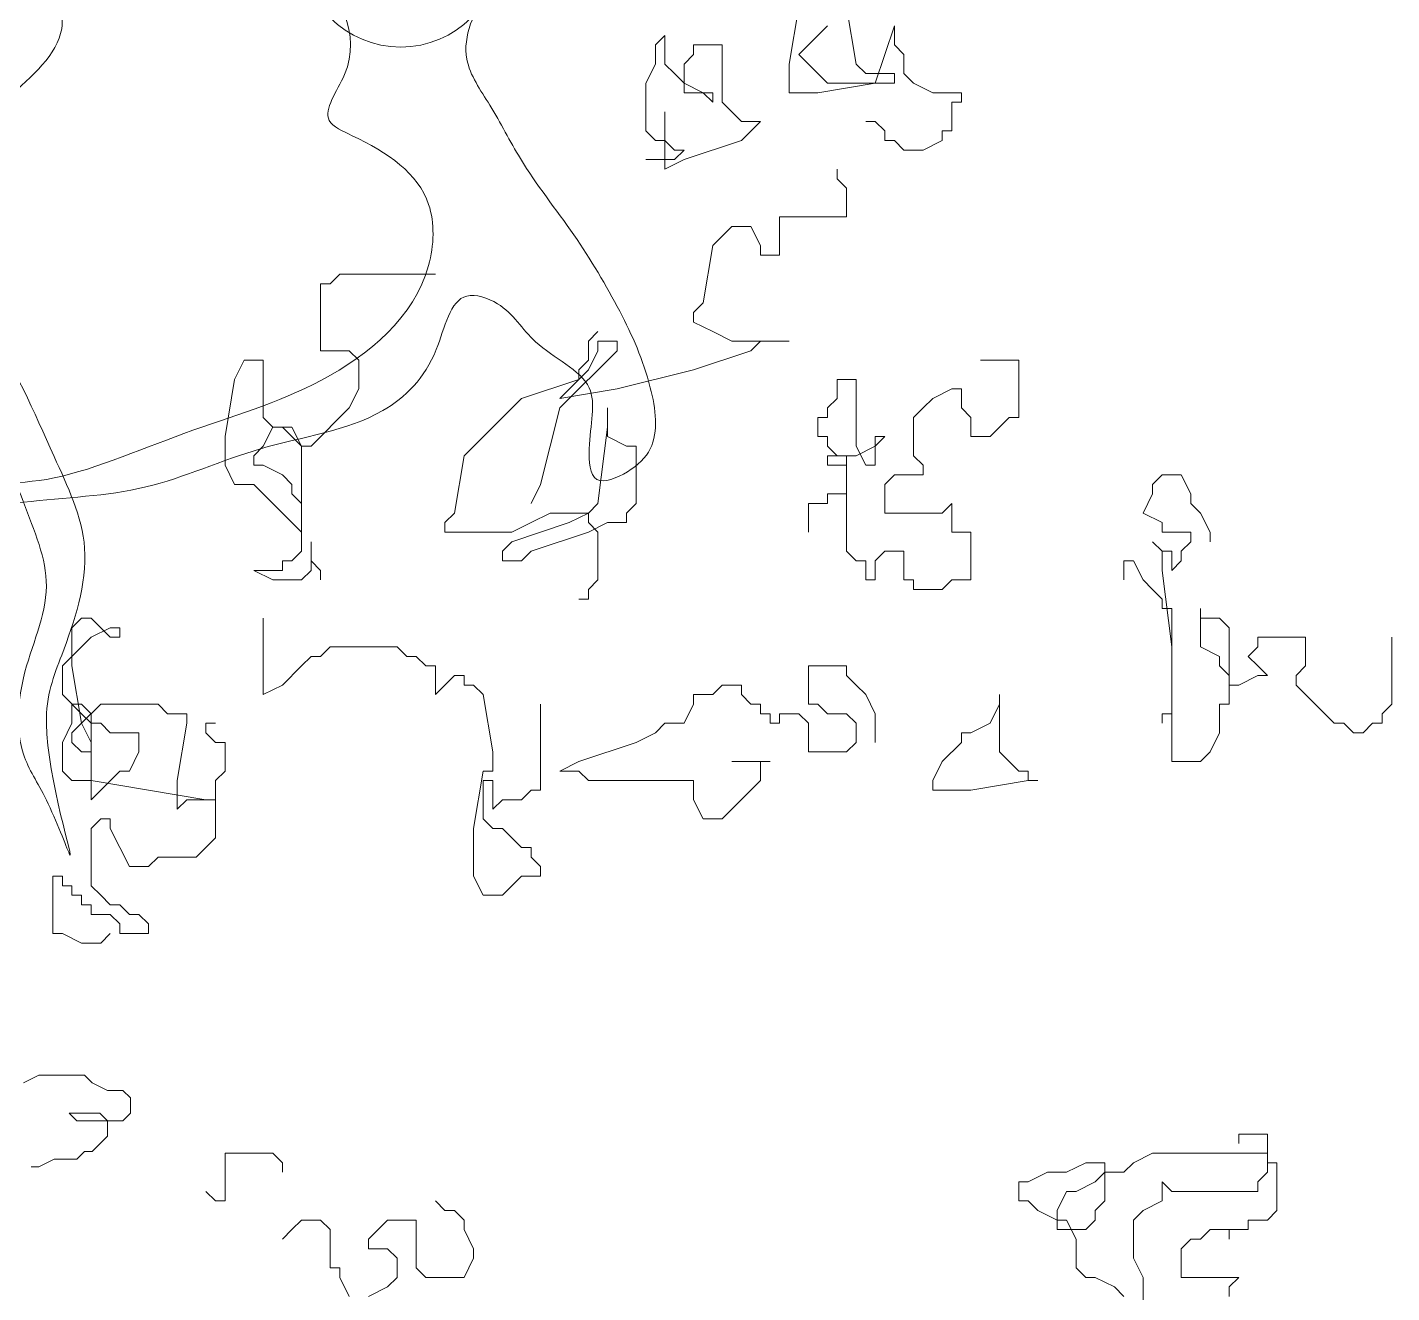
# Model space of a CAD drawing. Extents: x -1568 to -728, y -1287 to -990.
# Drawn here: x -1432.287 to -1429.954, y -1194.686 to -1192.522 of the extents above; entities that cross this region are included whole.
import ezdxf

# ---------------------------------------------------------------- set-up
doc = ezdxf.new("R2010")
doc.units = 0
doc.header["$LTSCALE"] = 5
doc.layers.get('0').update_dxf_attribs({"linetype": 'CONTINUOUS'})

# ---------------------------------------------------------------- blocks, each defined once
blk = doc.blocks.new('tulia')
at = {"color": 3, "lineweight": 0}
for p, q in [((200.4129, 263.9854), (200.4726, 264.3434)), ((200.7712, 264.3434), (200.831, 263.9854)), ((200.2935, 263.866), (200.174, 264.2241)), ((200.174, 264.2241), (200.174, 264.1047)), ((200.5921, 264.2241), (200.6518, 264.1644)), ((200.6518, 264.1644), (200.7115, 264.1047)), ((201.6073, 263.9854), (201.6073, 264.1644)), ((201.6073, 264.1644), (201.6671, 264.1047)), ((200.174, 264.1047), (200.1143, 264.045)), ((200.7115, 264.1047), (200.7712, 264.045)), ((201.249, 263.7466), (201.249, 264.1047)), ((201.249, 264.1047), (201.4282, 264.1047)), ((201.4282, 264.1047), (201.4282, 264.045)), ((201.6671, 264.1047), (201.6671, 263.9854)), ((200.1143, 264.045), (200.1143, 263.9257)), ((200.3532, 263.9257), (200.4129, 263.9854)), ((200.7115, 263.9854), (200.5921, 263.866)), ((200.7712, 264.045), (200.7115, 263.9854)), ((200.831, 263.9854), (200.831, 263.8063)), ((201.4282, 264.045), (201.4879, 263.9854)), ((201.4879, 263.9854), (201.4879, 263.8063)), ((201.5476, 263.9257), (201.6073, 263.9854)), ((201.6671, 263.9854), (201.7268, 263.866)), ((200.1143, 263.9257), (200.0546, 263.866)), ((200.174, 263.866), (200.174, 263.9257)), ((200.174, 263.9257), (200.3532, 263.9257)), ((201.4879, 263.866), (201.5476, 263.9257)), ((199.9351, 263.8063), (199.756, 263.8063)), ((199.756, 263.8063), (199.756, 263.7466)), ((200.0546, 263.866), (199.9351, 263.8063)), ((200.2935, 263.866), (200.174, 263.866)), ((200.6518, 263.8063), (200.2935, 263.866)), ((200.5921, 263.866), (200.2935, 263.866)), ((200.831, 263.8063), (200.6518, 263.8063)), ((201.4879, 263.8063), (201.3087, 263.8063)), ((201.3087, 263.8063), (201.3087, 263.7466)), ((201.3087, 263.7466), (201.3684, 263.8063)), ((201.3684, 263.8063), (201.4879, 263.866)), ((201.7268, 263.866), (201.7268, 263.5676)), ((199.756, 263.7466), (199.8157, 263.7466)), ((199.8157, 263.7466), (199.8157, 263.5676)), ((201.1893, 263.687), (201.249, 263.7466)), ((201.1296, 263.6273), (201.1893, 263.687)), ((201.6073, 263.687), (201.6073, 263.3289)), ((199.8157, 263.5676), (199.8754, 263.5676)), ((199.8754, 263.5676), (199.8754, 263.5079)), ((200.2337, 263.5676), (200.2935, 263.6273)), ((200.2337, 263.5079), (200.2337, 263.5676)), ((200.2935, 263.6273), (200.3532, 263.6273)), ((201.1296, 263.5079), (201.0101, 263.6273)), ((201.0101, 263.6273), (201.1296, 263.6273)), ((201.7268, 263.5676), (201.6671, 263.5079)), ((199.8754, 263.5079), (199.9949, 263.4483)), ((200.1143, 263.4483), (200.174, 263.5079)), ((200.174, 263.5079), (200.2337, 263.5079)), ((201.4879, 263.3886), (201.1296, 263.5079)), ((201.6073, 263.5079), (201.5476, 263.4483)), ((201.6671, 263.5079), (201.6073, 263.5079)), ((199.9949, 263.4483), (200.1143, 263.4483)), ((201.5476, 263.4483), (201.4879, 263.4483)), ((201.4879, 263.4483), (201.5476, 263.3886)), ((201.6073, 263.3289), (201.4879, 263.3886)), ((201.5476, 263.3886), (201.7268, 263.3886)), ((200.5323, 263.3289), (200.5323, 263.2692)), ((200.5323, 263.2692), (200.4726, 263.2096)), ((200.4726, 263.2096), (200.4726, 263.0305)), ((200.4726, 263.0305), (200.8907, 263.0305)), ((200.8907, 263.0305), (200.8907, 262.7918)), ((201.0101, 262.8515), (201.0698, 262.9708)), ((201.0698, 262.9708), (201.1893, 262.9708)), ((201.1893, 262.9708), (201.3087, 262.8515)), ((200.8907, 262.7918), (201.0101, 262.7918)), ((201.0101, 262.7918), (201.0101, 262.8515)), ((201.3087, 262.8515), (201.3684, 262.4934)), ((203.0407, 262.6725), (203.6379, 262.6725)), ((203.6379, 262.6725), (203.6976, 262.6128)), ((203.6976, 262.6128), (203.7573, 262.6128)), ((203.7573, 262.6128), (203.7573, 262.195)), ((201.3684, 262.4934), (201.4282, 262.4338)), ((201.4282, 262.3741), (201.3087, 262.3144)), ((201.4282, 262.4338), (201.4282, 262.3741)), ((201.3087, 262.3144), (201.1893, 262.2547)), ((202.0851, 262.2547), (202.0254, 262.3144)), ((201.1893, 262.2547), (200.831, 262.2547)), ((200.831, 262.2547), (201.0101, 262.2547)), ((201.0101, 262.2547), (201.0698, 262.195)), ((201.0698, 262.195), (201.4282, 262.0757)), ((201.9059, 262.195), (201.9059, 262.2547)), ((201.9059, 262.2547), (202.0254, 262.2547)), ((202.2643, 261.837), (201.9059, 262.195)), ((202.0254, 262.2547), (202.0254, 262.195)), ((202.0254, 262.195), (202.0851, 262.0757)), ((202.0851, 262.1354), (202.0851, 262.2547)), ((203.5782, 262.195), (203.5184, 262.1354)), ((203.7573, 262.195), (203.5782, 262.195)), ((199.6365, 262.1354), (199.3976, 262.1354)), ((199.3976, 262.1354), (199.3976, 261.7773)), ((202.1448, 262.0757), (202.0851, 262.1354)), ((203.5184, 262.1354), (203.5184, 261.9563)), ((204.1156, 261.7773), (204.1156, 262.1354)), ((204.1156, 262.1354), (204.2351, 262.1354)), ((204.2351, 262.1354), (204.2948, 262.016)), ((201.4282, 262.0757), (201.9059, 261.9563)), ((202.0851, 262.0757), (202.1448, 262.016)), ((202.1448, 262.016), (202.1448, 262.0757)), ((199.756, 261.837), (199.756, 261.9563)), ((199.756, 261.9563), (199.8157, 261.9563)), ((199.8157, 261.9563), (199.9351, 261.8967)), ((200.4129, 261.5983), (200.4129, 262.016)), ((200.4129, 262.016), (200.5323, 262.016)), ((200.5323, 262.016), (200.5323, 261.8967)), ((201.9059, 261.9563), (202.2643, 261.8967)), ((202.2643, 261.8967), (202.1448, 262.016)), ((202.1448, 262.016), (202.5032, 261.8967)), ((203.5184, 261.9563), (203.5782, 261.837)), ((204.2948, 262.016), (204.3545, 261.658)), ((199.9351, 261.8967), (199.9949, 261.837)), ((200.5323, 261.8967), (200.5921, 261.837)), ((202.5032, 261.8967), (202.8615, 261.5386)), ((199.3976, 261.7773), (199.4574, 261.7773)), ((199.4574, 261.7773), (199.5171, 261.7176)), ((199.6962, 261.7773), (199.756, 261.837)), ((199.6962, 261.658), (199.6962, 261.7773)), ((199.9949, 261.837), (200.0546, 261.7773)), ((200.0546, 261.7773), (200.0546, 261.5386)), ((200.5921, 261.837), (200.5921, 261.7773)), ((200.5921, 261.7773), (200.6518, 261.7773)), ((200.6518, 261.7773), (200.6518, 261.658)), ((201.9657, 261.7176), (201.9657, 261.837)), ((201.9657, 261.837), (201.9657, 261.658)), ((202.3837, 261.3596), (202.2643, 261.837)), ((203.5782, 261.837), (203.817, 261.5983)), ((204.0559, 261.7176), (204.1156, 261.7773)), ((199.5171, 261.7176), (199.5768, 261.658)), ((202.0254, 261.2402), (201.9657, 261.7176)), ((203.8768, 261.5983), (203.9365, 261.7176)), ((203.9365, 261.658), (203.9962, 261.7176)), ((203.9365, 261.7176), (204.0559, 261.7176)), ((203.9962, 261.7176), (204.0559, 261.7176)), ((204.0559, 261.7176), (204.1156, 261.5983)), ((199.5768, 261.658), (199.6962, 261.658)), ((200.2935, 261.5983), (200.2337, 261.658)), ((200.2337, 261.658), (200.2935, 261.658)), ((200.2935, 261.658), (200.2935, 261.4789)), ((200.4129, 261.5386), (200.2935, 261.5983)), ((200.3532, 261.4789), (200.4129, 261.5983)), ((200.5921, 261.5983), (200.5323, 261.5386)), ((200.6518, 261.658), (200.5921, 261.658)), ((200.5921, 261.658), (200.5921, 261.5983)), ((201.8462, 261.5983), (201.7865, 261.5983)), ((201.7865, 261.5983), (201.7865, 261.2402)), ((201.9657, 261.658), (201.8462, 261.5983)), ((203.817, 261.5983), (203.8768, 261.5983)), ((203.8768, 261.5983), (203.9365, 261.658)), ((203.8768, 261.0612), (203.8768, 261.5983)), ((204.1156, 261.5983), (204.1754, 261.5386)), ((204.3545, 261.658), (204.3545, 261.4789)), ((200.0546, 261.5386), (199.9949, 261.4789)), ((200.5921, 261.5386), (200.4129, 261.5386)), ((200.5323, 261.5386), (200.4726, 261.5386)), ((200.4726, 261.5386), (200.4726, 261.2999)), ((200.5921, 261.4789), (200.5921, 261.5386)), ((202.8615, 261.5386), (202.9212, 261.1805)), ((204.1754, 261.5386), (204.1754, 261.4789)), ((199.9949, 261.4789), (199.9949, 261.4193)), ((200.2935, 261.4789), (200.3532, 261.4789)), ((200.4726, 260.9418), (200.4726, 261.4789)), ((200.4726, 261.4789), (200.5921, 261.4789)), ((204.1156, 261.4789), (203.9962, 261.4193)), ((204.1754, 261.4789), (204.1156, 261.4789)), ((204.3545, 261.4789), (204.2948, 261.3596)), ((198.3226, 261.2999), (198.3824, 261.4193)), ((198.3824, 261.4193), (198.5018, 261.4193)), ((198.5018, 261.4193), (198.5615, 261.3596)), ((198.5615, 261.3596), (198.5615, 261.2999)), ((199.9949, 261.4193), (200.174, 261.4193)), ((200.174, 261.4193), (200.2337, 261.3596)), ((200.2337, 261.3596), (200.2337, 261.1805)), ((202.4434, 261.2402), (202.3837, 261.3596)), ((203.9962, 261.4193), (203.9365, 261.3596)), ((203.9365, 261.3596), (203.9365, 261.2999)), ((204.1754, 261.3596), (204.1156, 261.2999)), ((204.2948, 261.3596), (204.1754, 261.3596)), ((198.3226, 261.2402), (198.3226, 261.2999)), ((198.5615, 261.2999), (198.6213, 261.1805)), ((200.4726, 261.2999), (200.5921, 261.2999)), ((200.5921, 261.2999), (200.5921, 261.2402)), ((203.9365, 261.2999), (203.8768, 261.2402)), ((204.1156, 261.2999), (204.0559, 261.2402)), ((198.2032, 261.0612), (198.2629, 261.1805)), ((198.2629, 261.1805), (198.3226, 261.2402)), ((198.6213, 261.1805), (198.5018, 261.1209)), ((199.8754, 261.1805), (199.8157, 261.2402)), ((199.8157, 261.2402), (199.8157, 261.0612)), ((200.2337, 261.1805), (199.8754, 261.1805)), ((200.5921, 261.2402), (200.7115, 261.2402)), ((200.7115, 261.2402), (200.7115, 261.0612)), ((201.7865, 261.2402), (201.8462, 261.1805)), ((201.8462, 261.1805), (201.8462, 261.1209)), ((202.0851, 261.1805), (202.0254, 261.2402)), ((202.324, 261.1805), (202.0851, 261.1805)), ((202.2046, 261.1209), (202.0851, 261.1805)), ((202.0851, 261.1805), (202.0851, 261.1209)), ((202.4434, 261.1209), (202.324, 261.1805)), ((202.9212, 261.1805), (202.9809, 261.1209)), ((203.8768, 261.2402), (203.8768, 260.9418)), ((203.9962, 261.1805), (203.8768, 261.0612)), ((204.0559, 261.2402), (203.9962, 261.1805)), ((198.5018, 261.1209), (198.5018, 261.0612)), ((201.8462, 261.1209), (201.9657, 261.1209)), ((201.9657, 261.1209), (202.0851, 261.0612)), ((202.0851, 261.1209), (202.0254, 261.0612)), ((202.5629, 261.0015), (202.2046, 261.1209)), ((202.5629, 261.0612), (202.4434, 261.1209)), ((202.9809, 261.1209), (202.9809, 261.0612)), ((198.2032, 261.0015), (198.2032, 261.0612)), ((198.5018, 261.0612), (198.3226, 261.0612)), ((198.3226, 261.0612), (198.3226, 261.0015)), ((198.3226, 261.0015), (198.3824, 260.9418)), ((198.5018, 260.9418), (198.5615, 261.0015)), ((198.5615, 261.0015), (198.5018, 260.9418)), ((199.8157, 261.0612), (199.6962, 261.0612)), ((199.6962, 261.0612), (199.6962, 260.7628)), ((202.0254, 261.0612), (202.0254, 260.7628)), ((202.0851, 261.0612), (202.4434, 260.9418)), ((202.9809, 261.0612), (202.5629, 261.0612)), ((202.6226, 260.9418), (202.5629, 261.0015)), ((203.817, 260.8225), (203.817, 261.0015)), ((203.817, 261.0015), (203.817, 260.8822)), ((198.3824, 260.9418), (198.3824, 260.8822)), ((198.4421, 260.8225), (198.4421, 260.9418)), ((198.4421, 260.9418), (198.5018, 260.9418)), ((198.5018, 260.9418), (198.5018, 260.8225)), ((200.1143, 260.7628), (200.1143, 260.9418)), ((200.1143, 260.9418), (200.2337, 260.9418)), ((200.2337, 260.9418), (200.2935, 260.8822)), ((200.4129, 260.8822), (200.4726, 260.9418)), ((202.4434, 260.9418), (202.5032, 260.8822)), ((202.6226, 260.8822), (202.6226, 260.9418)), ((203.8768, 260.9418), (203.9365, 260.8822)), ((198.3824, 260.8822), (198.4421, 260.8225)), ((198.6213, 260.7628), (198.681, 260.8822)), ((198.681, 260.8822), (198.7407, 260.8822)), ((198.7407, 260.8822), (198.7407, 260.7628)), ((200.2935, 260.8822), (200.2935, 260.7628)), ((200.3532, 260.7628), (200.3532, 260.8822)), ((200.3532, 260.8822), (200.4129, 260.8822)), ((202.5032, 260.8822), (202.6226, 260.8822)), ((203.817, 260.8822), (203.7573, 260.8225)), ((203.9365, 260.8822), (203.9962, 260.8822)), ((203.9962, 260.8822), (203.9962, 260.8225)), ((198.5018, 260.8225), (198.4421, 260.3451)), ((198.5615, 260.7031), (198.6213, 260.7628)), ((199.6962, 260.7628), (199.8157, 260.7628)), ((199.8157, 260.7628), (199.8754, 260.7031)), ((200.0546, 260.7031), (200.0546, 260.7628)), ((200.0546, 260.7628), (200.1143, 260.7628)), ((200.2935, 260.7628), (200.3532, 260.7628)), ((202.0254, 260.7628), (202.0851, 260.7031)), ((203.7573, 260.8225), (203.7573, 260.7628)), ((203.8768, 260.7628), (203.817, 260.8225)), ((204.0559, 260.7628), (203.8768, 260.7628)), ((203.9962, 260.8225), (204.1754, 260.8225)), ((204.1754, 260.8225), (204.0559, 260.7628)), ((198.5018, 260.6435), (198.5615, 260.7031)), ((199.8754, 260.7031), (200.0546, 260.7031)), ((202.0851, 260.7031), (202.0851, 260.6435)), ((198.2629, 260.5241), (198.2629, 260.5838)), ((198.2629, 260.5838), (198.2629, 260.3451)), ((198.4421, 259.7483), (198.4421, 260.5838)), ((198.4421, 260.5838), (198.5018, 260.5838)), ((198.5018, 260.5838), (198.5018, 260.6435)), ((202.0851, 260.6435), (202.1448, 260.6435)), ((198.0838, 260.4644), (198.1435, 260.5241)), ((198.1435, 260.5241), (198.2629, 260.5241)), ((204.1156, 260.0467), (204.1156, 260.5241)), ((205.1906, 260.5241), (205.1309, 260.4644)), ((205.2504, 260.5241), (205.1906, 260.5241)), ((205.3101, 260.4644), (205.2504, 260.5241)), ((197.0685, 260.4047), (197.0685, 259.987)), ((197.606, 260.4047), (197.9046, 260.4047)), ((197.606, 260.2257), (197.606, 260.4047)), ((197.9046, 260.4047), (197.9046, 260.3451)), ((198.0838, 260.1064), (198.0838, 260.4644)), ((205.0115, 260.4047), (205.0115, 260.4644)), ((205.0115, 260.4644), (205.0712, 260.4644)), ((205.0712, 260.4047), (205.0115, 260.4047)), ((205.1309, 260.4644), (205.0712, 260.4047)), ((205.0712, 260.4644), (205.1906, 260.4047)), ((205.1906, 260.4047), (205.2504, 260.3451)), ((205.3101, 260.2257), (205.3101, 260.4644)), ((197.9046, 260.3451), (197.9643, 260.2854)), ((198.2629, 260.3451), (198.1435, 260.2854)), ((198.4421, 260.3451), (198.4421, 259.7483)), ((203.2198, 260.2854), (203.2795, 260.3451)), ((203.2795, 260.3451), (203.6976, 260.3451)), ((203.6976, 260.3451), (203.7573, 260.2854)), ((205.2504, 260.3451), (205.3101, 260.2854)), ((197.9643, 260.2854), (197.9046, 260.2257)), ((198.1435, 260.2854), (198.1435, 260.2257)), ((203.1004, 260.2257), (203.1601, 260.2854)), ((203.1601, 260.2854), (203.2198, 260.2854)), ((203.7573, 260.2854), (203.817, 260.2854)), ((203.817, 260.2854), (203.8768, 260.2257)), ((205.3101, 260.2854), (205.3698, 260.2257)), ((197.6657, 260.166), (197.606, 260.2257)), ((197.6657, 260.1064), (197.6657, 260.166)), ((197.9046, 260.2257), (197.8449, 260.166)), ((197.8449, 260.166), (197.9046, 260.166)), ((197.9046, 260.166), (198.024, 260.1064)), ((198.1435, 260.2257), (198.0838, 260.166)), ((198.0838, 260.166), (198.0838, 259.987)), ((200.4129, 260.1064), (200.4726, 260.166)), ((200.4726, 260.166), (200.4726, 260.2257)), ((200.4726, 260.2257), (200.7115, 260.2257)), ((200.7115, 260.2257), (200.7115, 259.987)), ((202.8615, 260.1064), (202.8615, 260.166)), ((202.8615, 260.166), (202.9212, 260.166)), ((202.9212, 260.166), (202.9809, 260.1064)), ((203.0407, 260.0467), (203.0407, 260.2257)), ((203.0407, 260.2257), (203.1004, 260.2257)), ((203.8768, 260.2257), (203.9962, 260.1064)), ((205.2504, 259.8677), (205.3101, 260.2257)), ((205.3698, 260.2257), (205.3698, 260.0467)), ((197.606, 260.0467), (197.6657, 260.1064)), ((198.024, 260.1064), (198.0838, 260.1064)), ((200.3532, 260.0467), (200.4129, 260.1064)), ((201.1296, 260.0467), (201.1296, 260.1064)), ((201.1296, 260.1064), (201.249, 260.1064)), ((201.249, 260.1064), (201.3087, 260.0467)), ((202.742, 260.0467), (202.8018, 260.1064)), ((202.8018, 260.1064), (202.8615, 260.1064)), ((202.9809, 260.1064), (203.0407, 260.0467)), ((203.9962, 260.1064), (204.1156, 260.0467)), ((197.0685, 259.987), (197.1282, 259.9273)), ((197.4865, 259.9273), (197.5463, 259.987)), ((197.5463, 259.987), (197.606, 260.0467)), ((198.0838, 259.987), (198.1435, 259.987)), ((198.1435, 259.987), (198.1435, 259.808)), ((199.5171, 259.987), (199.5171, 260.0467)), ((199.5171, 260.0467), (199.5171, 259.6886)), ((199.5768, 259.8677), (199.5171, 259.987)), ((200.2935, 259.9273), (200.3532, 260.0467)), ((200.6518, 259.987), (200.5921, 259.9273)), ((200.7115, 259.987), (200.6518, 259.987)), ((201.0101, 259.9273), (201.0101, 259.987)), ((201.0101, 259.987), (201.0698, 259.987)), ((201.0698, 259.987), (201.1296, 260.0467)), ((201.3087, 260.0467), (201.4282, 260.0467)), ((201.4282, 260.0467), (201.4282, 259.987)), ((201.4282, 259.987), (201.4879, 259.8677)), ((202.3837, 259.987), (202.3837, 259.4499)), ((202.6823, 259.6886), (202.742, 260.0467)), ((204.7129, 259.9273), (204.7726, 259.987)), ((204.7726, 259.987), (205.1309, 259.987)), ((205.1309, 259.987), (205.2504, 259.8677)), ((205.1906, 259.9273), (205.2504, 259.987)), ((205.3698, 260.0467), (205.2504, 259.9273)), ((205.2504, 259.987), (205.3101, 259.987)), ((205.3101, 259.987), (205.3101, 259.8677)), ((197.1282, 259.9273), (197.1282, 259.8677)), ((197.4268, 259.8677), (197.4865, 259.9273)), ((198.4421, 259.629), (198.4421, 259.9273)), ((198.4421, 259.9273), (198.5018, 259.9273)), ((198.5018, 259.9273), (198.5018, 259.8677)), ((200.2935, 259.7483), (200.2935, 259.9273)), ((200.4726, 259.9273), (200.4129, 259.8677)), ((200.5921, 259.9273), (200.4726, 259.9273)), ((200.7115, 259.8677), (200.7712, 259.9273)), ((200.7712, 259.9273), (200.8907, 259.9273)), ((200.8907, 259.9273), (200.8907, 259.8677)), ((200.9504, 259.8677), (200.9504, 259.9273)), ((200.9504, 259.9273), (201.0101, 259.9273)), ((204.5934, 259.8677), (204.5934, 259.9273)), ((204.5934, 259.9273), (204.7129, 259.9273)), ((205.2504, 259.9273), (205.1906, 259.8677)), ((205.1906, 259.3902), (205.1906, 259.9273)), ((197.1282, 259.8677), (197.1879, 259.8677)), ((197.1879, 259.8677), (197.2477, 259.808)), ((197.2477, 259.808), (197.3074, 259.808)), ((197.3074, 259.808), (197.3671, 259.8677)), ((197.3671, 259.8677), (197.4268, 259.8677)), ((198.1435, 259.808), (198.2032, 259.6886)), ((199.6962, 259.808), (199.5768, 259.8677)), ((199.756, 259.808), (199.6962, 259.808)), ((199.756, 259.7483), (199.756, 259.808)), ((200.4129, 259.8677), (200.4129, 259.7483)), ((200.7115, 259.6886), (200.7115, 259.8677)), ((200.8907, 259.8677), (200.9504, 259.8677)), ((201.4879, 259.8677), (201.6073, 259.8677)), ((201.6073, 259.8677), (201.6671, 259.808)), ((201.6671, 259.808), (201.7865, 259.7483)), ((204.4143, 259.8677), (204.474, 259.8677)), ((204.474, 259.808), (204.4143, 259.7483)), ((204.474, 259.8677), (204.474, 259.808)), ((204.6531, 259.5096), (204.5934, 259.8677)), ((205.0712, 259.808), (204.892, 259.808)), ((204.892, 259.808), (204.892, 259.6886)), ((205.1309, 259.8677), (205.0712, 259.808)), ((205.1906, 259.8677), (205.1309, 259.8677)), ((205.1906, 259.7483), (205.2504, 259.8677)), ((205.2504, 259.8677), (205.3101, 259.808)), ((205.3101, 259.8677), (205.3698, 259.7483)), ((205.3101, 259.808), (205.3101, 259.7483)), ((199.8754, 259.629), (199.756, 259.7483)), ((200.4129, 259.7483), (200.4726, 259.6886)), ((201.7865, 259.7483), (202.1448, 259.629)), ((204.4143, 259.7483), (204.3545, 259.7483)), ((204.3545, 259.7483), (204.3545, 259.5693)), ((205.1906, 259.629), (205.1906, 259.7483)), ((205.3101, 259.7483), (205.2504, 259.6886)), ((205.3698, 259.7483), (205.3698, 259.5693)), ((198.2032, 259.6886), (198.2629, 259.629)), ((199.5171, 259.6886), (199.4574, 259.629)), ((200.4726, 259.6886), (200.7115, 259.6886)), ((202.6823, 259.5693), (202.6823, 259.6886)), ((204.892, 259.6886), (204.9517, 259.5693)), ((205.2504, 259.6886), (205.1906, 259.6886)), ((205.1906, 259.6886), (205.1906, 259.629)), ((198.2629, 259.629), (198.4421, 259.629)), ((199.3976, 259.5693), (199.3379, 259.5693)), ((199.3379, 259.5693), (199.3379, 259.5096)), ((199.4574, 259.629), (199.3976, 259.5693)), ((199.9351, 259.5096), (199.8754, 259.629)), ((201.0101, 259.629), (200.9504, 259.629)), ((200.9504, 259.629), (201.1893, 259.629)), ((201.0101, 259.5096), (201.0101, 259.629)), ((202.1448, 259.5693), (202.0851, 259.5096)), ((202.1448, 259.629), (202.2643, 259.5693)), ((202.2643, 259.5693), (202.1448, 259.5693)), ((202.742, 259.5693), (202.6823, 259.5693)), ((202.8018, 259.2112), (202.742, 259.5693)), ((204.3545, 259.5693), (204.4143, 259.5096)), ((204.9517, 259.5693), (205.0115, 259.5693)), ((205.0115, 259.5693), (205.1309, 259.4499)), ((205.3698, 259.5693), (205.3101, 259.5096)), ((199.3379, 259.5096), (199.2782, 259.5096)), ((199.2782, 259.5096), (199.3379, 259.5096)), ((199.3379, 259.5096), (199.6962, 259.4499)), ((199.9351, 259.4499), (199.9351, 259.5096)), ((201.249, 259.2709), (201.0101, 259.5096)), ((202.0851, 259.5096), (201.4282, 259.5096)), ((201.4282, 259.5096), (201.4282, 259.3902)), ((202.6823, 259.3306), (202.6823, 259.5096)), ((202.6823, 259.5096), (202.742, 259.5096)), ((202.742, 259.5096), (202.742, 259.2709)), ((204.4143, 259.5096), (204.4143, 259.3902)), ((204.6531, 259.3306), (204.6531, 259.5096)), ((205.1906, 259.5096), (204.8323, 259.4499)), ((205.3101, 259.5096), (205.1906, 259.5096)), ((199.6962, 259.4499), (199.9351, 259.4499)), ((201.4282, 259.3902), (201.3684, 259.2709)), ((202.3837, 259.4499), (202.4434, 259.4499)), ((202.4434, 259.4499), (202.5032, 259.3902)), ((202.5032, 259.3902), (202.6226, 259.3902)), ((202.6226, 259.3902), (202.6823, 259.3306)), ((204.4143, 259.3902), (204.5934, 259.3902)), ((204.474, 259.3902), (204.4143, 259.3902)), ((204.4143, 259.3902), (204.4143, 259.1515)), ((204.8323, 259.4499), (204.474, 259.3902)), ((204.5934, 259.3902), (204.6531, 259.3306)), ((205.1309, 259.4499), (205.1906, 259.3902)), ((201.3684, 259.2709), (201.249, 259.2709)), ((202.6226, 259.2112), (202.5629, 259.1515)), ((202.6823, 259.2112), (202.6226, 259.2112)), ((202.742, 259.2709), (202.6823, 259.2112)), ((202.8018, 258.9128), (202.8018, 259.2112)), ((205.0115, 259.0919), (205.0712, 259.2112)), ((205.0712, 259.2112), (205.0712, 259.2709)), ((205.0712, 259.2709), (205.1309, 259.2709)), ((205.1309, 259.2709), (205.1906, 259.2112)), ((205.1906, 259.2112), (205.1906, 258.8532)), ((202.5629, 259.1515), (202.5032, 259.0919)), ((204.4143, 259.1515), (204.474, 259.0919)), ((202.5032, 259.0919), (202.4434, 259.0919)), ((202.4434, 259.0919), (202.4434, 259.0322)), ((204.474, 259.0919), (204.5337, 259.0322)), ((204.9517, 258.9725), (205.0115, 259.0919)), ((202.4434, 259.0322), (202.3837, 258.9725)), ((202.3837, 258.9725), (202.3837, 258.9128)), ((204.5337, 259.0322), (204.7726, 259.0322)), ((204.7726, 259.0322), (204.8323, 258.9725)), ((204.8323, 258.9725), (204.9517, 258.9725)), ((202.3837, 258.9128), (202.5032, 258.9128)), ((202.5032, 258.9128), (202.5629, 258.8532)), ((202.742, 258.7935), (202.8018, 258.9128)), ((205.3698, 258.8532), (205.3698, 258.9128)), ((205.3698, 258.9128), (205.4295, 258.9128)), ((205.4295, 258.9128), (205.4295, 258.5548)), ((202.5629, 258.8532), (202.6226, 258.7935)), ((202.6226, 258.7935), (202.742, 258.7935)), ((205.1309, 258.7935), (205.0712, 258.7338)), ((205.1906, 258.8532), (205.1309, 258.7935)), ((205.2504, 258.7338), (205.2504, 258.7935)), ((205.2504, 258.7935), (205.3101, 258.7935)), ((205.3101, 258.7935), (205.3101, 258.8532)), ((205.3101, 258.8532), (205.3698, 258.8532)), ((205.0115, 258.7338), (204.9517, 258.6741)), ((205.0712, 258.7338), (205.0115, 258.7338)), ((205.1906, 258.6741), (205.1906, 258.7338)), ((205.1906, 258.7338), (205.2504, 258.7338)), ((204.892, 258.6741), (204.8323, 258.6144)), ((204.8323, 258.6144), (204.8323, 258.5548)), ((204.9517, 258.6741), (204.892, 258.6741)), ((205.0115, 258.6144), (205.0712, 258.6741)), ((205.0115, 258.5548), (205.0115, 258.6144)), ((205.0712, 258.6741), (205.1906, 258.6741)), ((204.8323, 258.5548), (205.0115, 258.5548)), ((205.1309, 258.4951), (205.0712, 258.5548)), ((205.3698, 258.5548), (205.2504, 258.4951)), ((205.4295, 258.5548), (205.3698, 258.5548)), ((205.2504, 258.4951), (205.1309, 258.4951)), ((205.0881, 257.5749), (205.1835, 257.6226)), ((205.1835, 257.6226), (205.2313, 257.6704)), ((205.2313, 257.6704), (205.5177, 257.6704)), ((205.5177, 257.6704), (205.6132, 257.6226)), ((204.9448, 257.5272), (204.9926, 257.5749)), ((204.9448, 257.4318), (204.9448, 257.5272)), ((204.9926, 257.5749), (205.0881, 257.5749)), ((204.9926, 257.3841), (204.9448, 257.4318)), ((205.0881, 257.3841), (205.1358, 257.4318)), ((205.1358, 257.4318), (205.3268, 257.4318)), ((205.3268, 257.4318), (205.279, 257.3841)), ((205.279, 257.3841), (204.9926, 257.3841)), ((205.0881, 257.2887), (205.0881, 257.3841)), ((198.024, 257.3016), (197.8449, 257.3016)), ((197.8449, 257.3016), (197.8449, 257.1225)), ((198.024, 257.2419), (198.024, 257.3016)), ((205.1358, 257.241), (205.0881, 257.2887)), ((198.5615, 257.1822), (197.8449, 257.1822)), ((197.8449, 257.1822), (197.8449, 257.0628)), ((198.681, 257.1225), (198.5615, 257.1822)), ((203.9962, 257.1225), (204.0559, 257.1822)), ((204.0559, 257.1822), (204.3545, 257.1822)), ((204.3545, 257.1822), (204.3545, 256.8838)), ((205.1835, 257.1933), (205.1358, 257.241)), ((205.2313, 257.1933), (205.1835, 257.1933)), ((205.279, 257.1456), (205.2313, 257.1933)), ((197.8449, 257.1225), (197.7851, 257.1225)), ((197.7851, 257.1225), (197.7851, 256.8241)), ((198.7407, 257.0628), (198.681, 257.1225)), ((198.9796, 257.1225), (198.8601, 257.1225)), ((198.8601, 257.1225), (198.8601, 256.8838)), ((199.099, 257.0628), (198.9796, 257.1225)), ((203.9962, 257.0628), (203.9962, 257.1225)), ((205.4222, 257.1456), (205.279, 257.1456)), ((205.5177, 257.0979), (205.4222, 257.1456)), ((205.5655, 257.0979), (205.5177, 257.0979)), ((197.8449, 257.0628), (197.9046, 257.0032)), ((197.9046, 257.0032), (197.9046, 256.9435)), ((198.4421, 256.9435), (198.5018, 257.0032)), ((198.5018, 257.0032), (198.5018, 256.8838)), ((198.8601, 257.0628), (198.7407, 257.0628)), ((198.9199, 257.0032), (198.8601, 257.0628)), ((199.0393, 256.9435), (198.9199, 257.0032)), ((199.2185, 257.0628), (199.099, 257.0628)), ((199.3379, 257.0032), (199.2185, 257.0628)), ((199.3976, 257.0032), (199.3379, 257.0032)), ((199.3976, 256.8838), (199.3976, 257.0032)), ((197.9046, 256.9435), (198.4421, 256.9435)), ((199.099, 256.9435), (199.0393, 256.9435)), ((199.1587, 256.8241), (199.099, 256.9435)), ((204.4143, 256.8838), (204.474, 256.9435)), ((197.7851, 256.8241), (197.8449, 256.7645)), ((198.5018, 256.8838), (198.6213, 256.8241)), ((198.6213, 256.8241), (198.681, 256.7645)), ((198.8601, 256.8838), (198.9199, 256.8241)), ((198.9199, 256.8241), (198.9199, 256.7645)), ((199.1587, 256.7645), (199.2782, 256.8241)), ((199.1587, 256.7048), (199.1587, 256.8241)), ((199.2782, 256.8241), (199.3379, 256.8838)), ((199.3379, 256.8838), (199.3976, 256.8838)), ((202.9212, 256.8241), (202.8615, 256.7645)), ((202.9809, 256.8241), (202.9212, 256.8241)), ((203.0407, 256.8838), (202.9809, 256.8241)), ((204.3545, 256.8838), (204.4143, 256.8838)), ((197.8449, 256.7645), (197.9643, 256.7645)), ((197.9643, 256.7645), (197.9643, 256.7048)), ((198.681, 256.7645), (198.681, 256.5258)), ((198.9199, 256.7645), (198.9796, 256.7048)), ((199.0393, 256.6451), (199.099, 256.7645)), ((199.099, 256.7645), (199.1587, 256.7645)), ((202.8615, 256.7645), (202.8615, 256.7048)), ((203.1601, 256.4661), (203.1601, 256.7645)), ((203.1601, 256.7645), (203.3393, 256.7645)), ((203.3393, 256.7645), (203.399, 256.7048)), ((203.6976, 256.7048), (203.7573, 256.7645)), ((203.7573, 256.7645), (203.8768, 256.7645)), ((203.8768, 256.7645), (203.9365, 256.7048)), ((197.9643, 256.7048), (198.0838, 256.7048)), ((198.0838, 256.7048), (198.0838, 256.6451)), ((198.0838, 256.6451), (198.0838, 256.7048)), ((198.0838, 256.7048), (198.2032, 256.7048)), ((198.2032, 256.7048), (198.2629, 256.6451)), ((198.9796, 256.7048), (199.1587, 256.7048)), ((202.8615, 256.7048), (202.8018, 256.5854)), ((203.399, 256.7048), (203.4587, 256.6451)), ((203.6976, 256.4661), (203.6976, 256.7048)), ((203.9365, 256.7048), (203.9962, 256.6451)), ((198.2629, 256.6451), (198.3226, 256.6451)), ((198.3226, 256.6451), (198.3824, 256.5854)), ((198.3824, 256.5854), (198.3824, 256.4064)), ((199.0393, 256.4661), (199.0393, 256.6451)), ((202.8018, 256.5854), (202.8018, 256.5258)), ((203.3393, 256.5854), (203.2795, 256.5258)), ((203.4587, 256.5854), (203.3393, 256.5854)), ((203.4587, 256.6451), (203.4587, 256.5854)), ((198.681, 256.5258), (198.6213, 256.4064)), ((202.8018, 256.5258), (202.8615, 256.4064)), ((203.2795, 256.5258), (203.2795, 256.4064)), ((198.3824, 256.4064), (198.024, 256.4064)), ((198.024, 256.4064), (198.0838, 256.3467)), ((198.6213, 256.4064), (198.6213, 256.2274)), ((198.8004, 256.3467), (198.9199, 256.4064)), ((198.9199, 256.4064), (198.9796, 256.4064)), ((198.9796, 256.4064), (199.0393, 256.4661)), ((202.8615, 256.4064), (203.1004, 256.4064)), ((203.1004, 256.4064), (203.1601, 256.4661)), ((203.2795, 256.4064), (203.3393, 256.3467)), ((203.5782, 256.2871), (203.6379, 256.4064)), ((203.6379, 256.4064), (203.6379, 256.4661)), ((203.6379, 256.4661), (203.6976, 256.4661)), ((198.0838, 256.3467), (198.0838, 256.2871)), ((198.7407, 256.2871), (198.8004, 256.3467)), ((203.3393, 256.3467), (203.4587, 256.2871))]:
    blk.add_line(p, q, dxfattribs=at)
at = {"color": 34, "lineweight": 0}
blk.add_circle((203.2573, 264.7112), 0.62, dxfattribs=at)
blk.add_spline([(201.8417, 268.7379), (201.8417, 268.2608), (202.0804, 267.593), (202.5101, 266.9251), (202.5578, 266.1141), (202.5101, 265.6848), (202.9875, 265.3031), (203.2739, 264.9215), (203.5126, 265.3031), (204.3242, 265.6371), (204.9448, 265.7802), (205.5177, 265.4939), (206.0906, 265.3985), (206.1861, 264.8261), (206.0906, 264.2059), (206.3293, 263.6335), (206.6635, 263.2041), (207.3319, 262.7748), (208.0957, 262.4885), (208.3822, 262.4885), (208.2867, 262.3931), (207.9048, 262.3931), (206.95, 262.6794), (206.4725, 262.9656), (206.2338, 262.584), (205.8519, 261.8684), (205.6132, 261.2482), (205.47, 260.7235), (205.6132, 260.151), (205.6132, 259.674), (205.47, 259.3877), (205.3268, 259.0538), (205.47, 259.8648), (205.3745, 260.2941), (205.2313, 260.962), (205.4222, 261.5344), (205.8519, 262.3454), (206.1861, 262.8702), (206.1384, 263.2518), (205.7087, 263.7766), (205.3745, 264.2059), (205.4222, 264.5876), (205.3268, 265.0169), (204.8971, 265.1123), (204.181, 265.0646), (203.7991, 264.6353), (203.6081, 263.9197), (203.7036, 263.6335), (203.5604, 263.538), (203.083, 263.1087), (203.083, 262.7271), (203.7513, 262.0115), (204.6107, 261.6776), (205.47, 261.3913), (206.2816, 261.2005), (206.6158, 260.9143), (206.5203, 260.9143), (206.1384, 261.1051), (205.6132, 261.2482), (204.8494, 261.3436), (204.1332, 261.5822), (203.3694, 261.8207), (203.0352, 262.2023), (202.8442, 262.5362), (202.6533, 262.4885), (202.4146, 262.25), (202.0804, 261.9638), (202.0804, 261.5822), (202.0327, 261.3913), (201.8417, 261.439), (201.6985, 261.5822), (201.6985, 261.9638), (201.8894, 262.4408), (202.1759, 262.9179), (202.5101, 263.3949), (202.701, 263.7289), (202.8442, 264.0151), (202.701, 264.4444), (202.1281, 264.9692), (201.8894, 265.8279), (201.7462, 266.0187), (201.2211, 265.7802), (200.9346, 266.0187), (200.5527, 266.1618), (200.6959, 266.2572), (200.7914, 266.3526), (200.7437, 266.5912), (200.9824, 266.6866), (201.3643, 266.448), (201.9372, 266.4003), (202.0804, 266.5435), (201.9372, 267.1159), (201.6985, 267.4976), (201.3643, 267.4498), (200.8391, 267.4498), (200.4095, 267.7838), (199.9798, 268.0223), (200.0753, 268.1654), (200.3617, 268.1177), (200.5527, 267.9269), (201.1733, 267.7361), (201.3643, 267.8315), (201.5552, 267.9269), (201.3643, 268.3085), (201.412, 268.9764), (201.6507, 268.881), (201.8894, 268.9764), (201.8894, 268.6902), (201.9372, 268.1654), (202.0327, 267.9269), (202.1281, 267.4976), (202.3668, 267.2113), (202.5101, 266.9251)], degree=3, dxfattribs=at)
blk = doc.blocks.new('tuli')
at = {"color": 3}
blk.add_blockref('tulia', (-25.9976, 9.2058), dxfattribs=at)

msp = doc.modelspace()

# ---------------------------------------------------------------- block references
at = {"color": 1, "lineweight": 0, "xscale": -0.2738191591342911, "yscale": 0.2738191592507064, "zscale": 0.2738191591392415}
msp.add_blockref('tuli', (-1383.11156, -1267.38974), dxfattribs=at)

doc.saveas('drawing.dxf')
